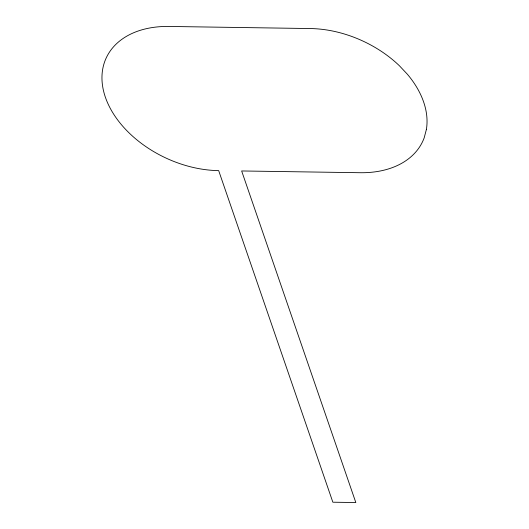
<?xml version="1.0" encoding="UTF-8"?>
<svg xmlns="http://www.w3.org/2000/svg" width="529" height="529" viewBox="0 0 529 529"><rect width="100%" height="100%" fill="white"/><g stroke="black" fill="none" stroke-linecap="round" stroke-linejoin="round"><path stroke-width="0.79" d="M426.394 129.433L424.192 137.811A96.483 65.689 24.9 0 1 360.07 172.719L241.647 170.96L355.825 502.55L332.853 502.206L218.675 170.622A96.483 65.689 24.9 0 1 105.39 97.263A96.483 65.689 24.9 0 1 168.93 26.45L310.424 28.553A96.483 65.689 24.9 0 1 399.369 65.728L407.396 74.258A96.483 65.689 24.9 0 1 426.394 129.433"/></g></svg>
